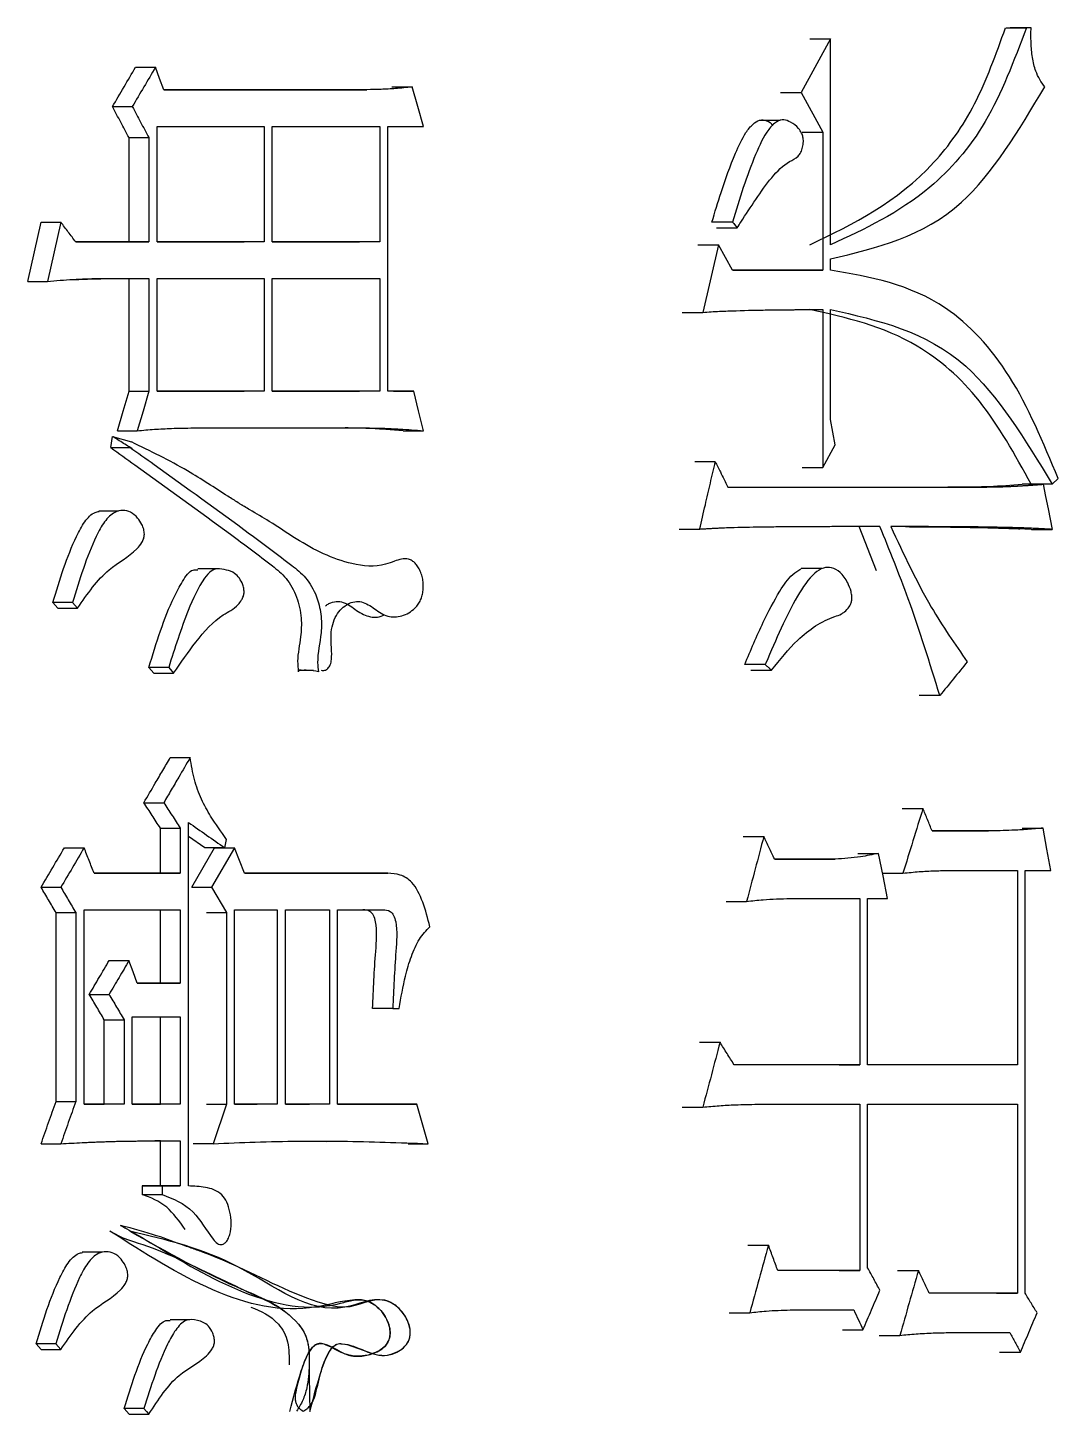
# Model space of a CAD drawing. Header units: millimetres. Extents: x 1852 to 4288, y 681 to 2404.
# Drawn here: x 2960.82 to 2964.78, y 950.29 to 955.61 of the extents above; entities that cross this region are included whole.
import ezdxf

# ---------------------------------------------------------------- set-up
doc = ezdxf.new("R2010")
doc.units = ezdxf.units.MM

msp = doc.modelspace()

# ---------------------------------------------------------------- linework, layer by layer
at = {"color": 7, "linetype": 'Continuous', "lineweight": 25}
for p, q in [((2964.6746, 955.6141), (2964.5946, 955.6141)), ((2964.6746, 955.6141), (2964.6572, 955.6141)), ((2963.9052, 955.5709), (2963.7922, 955.3653)), ((2963.8261, 955.5709), (2963.9052, 955.5709)), ((2963.9052, 954.7812), (2963.9052, 955.5709)), ((2961.2387, 955.4627), (2961.3149, 955.4627)), ((2962.2224, 955.3869), (2962.2996, 955.3869)), ((2962.1257, 955.3761), (2961.3466, 955.3761)), ((2961.3466, 955.3761), (2962.0485, 955.3761)), ((2962.0487, 955.3761), (2962.1257, 955.3761)), ((2963.7133, 955.3653), (2963.7922, 955.3653)), ((2963.7922, 955.3653), (2963.8755, 955.2139)), ((2961.1499, 955.3112), (2961.2259, 955.3112)), ((2961.3212, 954.792), (2961.3212, 955.2355)), ((2961.3212, 955.2355), (2961.7317, 955.2355)), ((2961.7317, 955.2355), (2961.7317, 954.792)), ((2961.7631, 954.792), (2961.7631, 955.2355)), ((2961.7631, 955.2355), (2962.1755, 955.2355)), ((2962.1755, 955.2355), (2962.1755, 954.792)), ((2962.2065, 954.2187), (2962.2066, 955.2355)), ((2962.2066, 955.2355), (2962.343, 955.2355)), ((2963.7117, 955.2585), (2963.6323, 955.2585)), ((2961.2133, 955.1922), (2961.2895, 955.1922)), ((2961.2133, 954.792), (2961.2133, 955.1922)), ((2961.2895, 955.1922), (2961.2895, 954.792)), ((2963.7965, 955.2139), (2963.8755, 955.2139)), ((2963.8755, 955.2139), (2963.8755, 954.6838)), ((2960.8759, 954.8677), (2960.9515, 954.8677)), ((2963.5291, 954.8678), (2963.4501, 954.8678)), ((2963.468, 954.8462), (2963.5471, 954.8462)), ((2961.2895, 954.792), (2961.0091, 954.792)), ((2961.0091, 954.792), (2961.2133, 954.792)), ((2961.2133, 954.792), (2961.2895, 954.792)), ((2961.7317, 954.792), (2961.3212, 954.792)), ((2961.3212, 954.792), (2961.655, 954.792)), ((2961.7317, 954.792), (2961.6551, 954.792)), ((2962.1755, 954.792), (2961.7631, 954.792)), ((2961.7631, 954.792), (2962.0982, 954.792)), ((2962.1755, 954.792), (2962.0984, 954.792)), ((2963.3965, 954.7812), (2963.4751, 954.7812)), ((2963.4751, 954.7812), (2963.415, 954.5216)), ((2963.5292, 954.6838), (2963.4751, 954.7812)), ((2963.9052, 954.6838), (2963.9052, 954.7271)), ((2960.8247, 954.6405), (2960.9003, 954.6405)), ((2961.2133, 954.6514), (2961.2895, 954.6514)), ((2961.2133, 954.2187), (2961.2133, 954.6514)), ((2961.2895, 954.6514), (2961.2895, 954.2187)), ((2961.3212, 954.2187), (2961.3212, 954.6514)), ((2961.3212, 954.6514), (2961.7317, 954.6514)), ((2961.7317, 954.6514), (2961.7317, 954.2187)), ((2961.7631, 954.2187), (2961.7631, 954.6514)), ((2961.7631, 954.6514), (2962.1755, 954.6514)), ((2962.1755, 954.6514), (2962.1755, 954.2187)), ((2963.8755, 954.6838), (2963.5292, 954.6838)), ((2963.5292, 954.6838), (2963.7961, 954.6838)), ((2963.7965, 954.6838), (2963.8755, 954.6838)), ((2963.8755, 954.5324), (2963.8755, 953.9266)), ((2963.9052, 954.1105), (2963.9052, 954.5324)), ((2963.3364, 954.5216), (2963.415, 954.5216)), ((2961.2133, 954.2187), (2961.2895, 954.2187)), ((2961.7317, 954.2187), (2961.3212, 954.2187)), ((2961.3212, 954.2187), (2961.655, 954.2187)), ((2961.7317, 954.2187), (2961.6551, 954.2187)), ((2962.1755, 954.2187), (2961.7631, 954.2187)), ((2961.7631, 954.2187), (2962.0982, 954.2187)), ((2962.1755, 954.2187), (2962.0983, 954.2187)), ((2962.3058, 954.2187), (2962.2065, 954.2187)), ((2962.2285, 954.2187), (2962.3058, 954.2187)), ((2963.923, 954.0132), (2963.9052, 954.1105)), ((2961.1689, 954.0672), (2961.245, 954.0672)), ((2961.4606, 954.078), (2962.1195, 954.0781)), ((2962.0424, 954.0781), (2962.1195, 954.0781)), ((2962.2657, 954.0672), (2962.343, 954.0672)), ((2961.1435, 954.0023), (2961.1499, 954.0456)), ((2961.1499, 954.0456), (2961.2227, 954.024)), ((2963.8755, 953.9266), (2963.923, 954.0132)), ((2963.4631, 953.9483), (2963.3845, 953.9483)), ((2963.7965, 953.9266), (2963.8755, 953.9266)), ((2963.5111, 953.8509), (2964.4357, 953.8509)), ((2963.5111, 953.8509), (2964.3555, 953.8509)), ((2964.4357, 953.8509), (2964.3559, 953.8509)), ((2964.721, 953.8617), (2964.6409, 953.8617)), ((2964.7558, 953.8617), (2964.6757, 953.8617)), ((2964.7558, 953.8617), (2964.779, 953.8834)), ((2961.1731, 953.7589), (2961.0971, 953.7589)), ((2963.4029, 953.6886), (2963.3244, 953.6886)), ((2964.0815, 953.5293), (2964.015, 953.6995)), ((2964.1977, 953.699), (2964.1362, 953.6992)), ((2964.6752, 953.6887), (2964.6006, 953.6915)), ((2964.6757, 953.6887), (2964.7558, 953.6887)), ((2961.5547, 953.5371), (2961.4778, 953.5371)), ((2963.8716, 953.5378), (2963.792, 953.5378)), ((2960.9397, 953.3857), (2960.9206, 953.4074)), ((2960.9397, 953.3857), (2961.0155, 953.3857)), ((2960.9963, 953.4074), (2961.0155, 953.3857)), ((2961.3084, 953.1369), (2961.2894, 953.1586)), ((2961.3656, 953.1586), (2961.3846, 953.1369)), ((2963.5997, 953.1478), (2963.6789, 953.1478)), ((2961.3084, 953.1369), (2961.3846, 953.1369)), ((2964.3245, 953.0506), (2964.2448, 953.0506)), ((2961.3716, 952.8125), (2961.448, 952.8125)), ((2961.2704, 952.6393), (2961.3466, 952.6393)), ((2964.1802, 952.6177), (2964.2597, 952.6177)), ((2961.4416, 951.1682), (2961.4416, 952.5636)), ((2961.3337, 952.542), (2961.4099, 952.542)), ((2961.3337, 952.3689), (2961.3337, 952.542)), ((2961.4099, 952.542), (2961.4099, 952.3689)), ((2961.5041, 952.4663), (2961.4416, 952.5101)), ((2963.5702, 952.5096), (2963.649, 952.5096)), ((2964.5116, 952.5312), (2964.295, 952.5312)), ((2964.295, 952.5312), (2964.4313, 952.5312)), ((2964.4318, 952.5312), (2964.5116, 952.5312)), ((2964.6409, 952.542), (2964.721, 952.542)), ((2960.9653, 952.4663), (2961.041, 952.4663)), ((2961.4537, 952.3148), (2961.5419, 952.4663)), ((2961.5806, 952.4663), (2961.5041, 952.4663)), ((2961.6184, 952.4663), (2961.5301, 952.3148)), ((2961.5419, 952.4663), (2961.6184, 952.4663)), ((2961.5806, 952.4663), (2961.5869, 952.4987)), ((2961.6562, 952.3689), (2961.6184, 952.4663)), ((2963.923, 952.423), (2963.6908, 952.423)), ((2963.6908, 952.423), (2963.8435, 952.423)), ((2963.8439, 952.423), (2963.923, 952.423)), ((2964.0095, 952.4447), (2964.0888, 952.4447)), ((2961.4099, 952.3689), (2961.0793, 952.3689)), ((2961.0793, 952.3689), (2961.3337, 952.3689)), ((2961.3337, 952.3689), (2961.4099, 952.3689)), ((2962.2065, 952.3689), (2961.6562, 952.3689)), ((2961.6562, 952.3689), (2962.1292, 952.3689)), ((2962.1294, 952.3689), (2962.2065, 952.3689)), ((2964.1043, 952.3689), (2964.1832, 952.3689)), ((2964.3654, 952.3798), (2964.6223, 952.3798)), ((2964.6223, 952.3798), (2964.6223, 951.6334)), ((2964.6514, 952.3798), (2964.75, 952.3798)), ((2960.8758, 952.3148), (2960.9515, 952.3148)), ((2961.4537, 952.3148), (2961.5301, 952.3148)), ((2961.5301, 952.3148), (2961.5869, 952.2175)), ((2963.5044, 952.2608), (2963.5831, 952.2608)), ((2963.7505, 952.2716), (2964.0179, 952.2716)), ((2964.0179, 952.2716), (2964.0179, 951.6334)), ((2964.0475, 952.2716), (2964.1243, 952.2716)), ((2964.0475, 951.6334), (2964.0475, 952.2716)), ((2960.9333, 952.2175), (2961.0091, 952.2175)), ((2960.9333, 951.4927), (2960.9333, 952.2175)), ((2961.0091, 952.2175), (2961.0091, 951.4927)), ((2961.041, 952.2283), (2961.4099, 952.2283)), ((2961.041, 951.4819), (2961.041, 952.2283)), ((2961.3337, 951.947), (2961.3337, 952.2283)), ((2961.4099, 952.2283), (2961.4099, 951.947)), ((2961.5104, 952.2175), (2961.5869, 952.2175)), ((2961.5869, 952.2175), (2961.5869, 951.4819)), ((2961.6184, 951.4819), (2961.6184, 952.2283)), ((2961.6184, 952.2283), (2961.7819, 952.2283)), ((2961.7819, 952.2283), (2961.7819, 951.4819)), ((2961.8133, 951.4819), (2961.8133, 952.2283)), ((2961.8133, 952.2283), (2961.9823, 952.2283)), ((2961.9823, 952.2283), (2961.9823, 951.4819)), ((2962.0135, 952.2283), (2962.1879, 952.2283)), ((2962.0135, 951.4819), (2962.0135, 952.2283)), ((2962.1109, 952.2283), (2962.1882, 952.2283)), ((2961.1372, 952.0336), (2961.2132, 952.0336)), ((2961.4099, 951.947), (2961.245, 951.947)), ((2961.245, 951.947), (2961.3337, 951.947)), ((2961.3337, 951.947), (2961.4099, 951.947)), ((2961.0608, 951.9038), (2961.1367, 951.9038)), ((2961.2259, 951.4819), (2961.2259, 951.8172)), ((2961.2259, 951.8172), (2961.4099, 951.8172)), ((2961.3337, 951.4819), (2961.3337, 951.8172)), ((2961.4099, 951.8172), (2961.4099, 951.4819)), ((2962.2252, 951.8497), (2962.148, 951.8497)), ((2962.2252, 951.8497), (2962.25, 951.8497)), ((2961.1181, 951.8064), (2961.1941, 951.8064)), ((2961.1181, 951.4819), (2961.1181, 951.8064)), ((2961.1941, 951.8064), (2961.1941, 951.4819)), ((2963.4025, 951.7199), (2963.4811, 951.7199)), ((2964.0179, 951.6334), (2963.5351, 951.6334)), ((2963.9386, 951.6334), (2964.0179, 951.6334)), ((2964.6223, 951.6334), (2964.0475, 951.6334)), ((2964.6223, 951.6334), (2964.5423, 951.6334)), ((2960.9333, 951.4927), (2961.0091, 951.4927)), ((2961.1941, 951.4819), (2961.041, 951.4819)), ((2961.041, 951.4819), (2961.1181, 951.4819)), ((2961.1941, 951.4819), (2961.1181, 951.4819)), ((2961.4099, 951.4819), (2961.2259, 951.4819)), ((2961.2259, 951.4819), (2961.3337, 951.4819)), ((2961.4099, 951.4819), (2961.3337, 951.4819)), ((2961.5104, 951.4819), (2961.5869, 951.4819)), ((2961.5869, 951.4819), (2961.5364, 951.3304)), ((2961.7819, 951.4819), (2961.6184, 951.4819)), ((2961.6184, 951.4819), (2961.7052, 951.4819)), ((2961.7819, 951.4819), (2961.7052, 951.4819)), ((2961.9823, 951.4819), (2961.8133, 951.4819)), ((2961.8133, 951.4819), (2961.9053, 951.4819)), ((2961.9823, 951.4819), (2961.9054, 951.4819)), ((2962.3182, 951.4819), (2962.0135, 951.4819)), ((2962.0135, 951.4819), (2962.2407, 951.4819)), ((2962.2409, 951.4819), (2962.3182, 951.4819)), ((2962.3615, 951.3305), (2962.3182, 951.4819)), ((2963.3364, 951.4711), (2963.415, 951.4711)), ((2963.625, 951.4819), (2964.0179, 951.4819)), ((2964.0179, 951.4819), (2964.0179, 950.8437)), ((2964.0475, 951.4819), (2964.6223, 951.4819)), ((2964.0475, 950.8545), (2964.0475, 951.4819)), ((2964.6223, 951.4819), (2964.6223, 950.7572)), ((2961.3337, 951.3413), (2961.3127, 951.3412)), ((2961.3337, 951.1682), (2961.3337, 951.3413)), ((2961.4099, 951.3413), (2961.4099, 951.1682)), ((2961.97, 951.3395), (2962.0254, 951.3399)), ((2960.8758, 951.3304), (2960.9515, 951.3304)), ((2961.5364, 951.3304), (2961.46, 951.3304)), ((2962.2842, 951.3305), (2962.3615, 951.3305)), ((2961.3402, 951.1682), (2961.264, 951.1682)), ((2961.264, 951.1682), (2961.3337, 951.1682)), ((2961.264, 951.1682), (2961.264, 951.1357)), ((2961.264, 951.1357), (2961.3402, 951.1357)), ((2961.3337, 951.1682), (2961.4099, 951.1682)), ((2961.3402, 951.1682), (2961.3402, 951.1357)), ((2961.4099, 951.1682), (2961.3402, 951.1682)), ((2961.1403, 950.9951), (2961.1952, 950.9667)), ((2961.1093, 950.9139), (2961.0334, 950.9139)), ((2961.5665, 950.9429), (2961.567, 950.9429)), ((2963.5881, 950.941), (2963.6669, 950.941)), ((2964.0179, 950.8437), (2963.7027, 950.8437)), ((2963.9386, 950.8437), (2964.0179, 950.8437)), ((2964.1626, 950.8437), (2964.2421, 950.8437)), ((2964.6223, 950.7572), (2964.2832, 950.7572)), ((2964.5423, 950.7572), (2964.6223, 950.7572)), ((2961.4471, 950.655), (2961.3707, 950.655)), ((2963.5164, 950.6814), (2963.5951, 950.6814)), ((2963.7505, 950.6923), (2963.9942, 950.6923)), ((2963.9505, 950.6165), (2964.0297, 950.6165)), ((2964.092, 950.5949), (2964.1714, 950.5949)), ((2964.3654, 950.6057), (2964.5932, 950.6057)), ((2960.8758, 950.5408), (2960.8566, 950.5624)), ((2960.8758, 950.5408), (2960.9515, 950.5408)), ((2960.9323, 950.5624), (2960.9515, 950.5408)), ((2964.5539, 950.53), (2964.6339, 950.53)), ((2961.2133, 950.292), (2961.1943, 950.3136))]:
    msp.add_line(p, q, dxfattribs=at)
at = {"color": 7, "linetype": 'Continuous', "lineweight": 25, "flags": 128}
for points in [[(2964.5772, 955.6141), (2964.609, 955.6141), (2964.6572, 955.6141)], [(2961.3466, 955.3761), (2961.3307, 955.4194), (2961.3149, 955.4627)], [(2962.343, 955.2355), (2962.3213, 955.3112), (2962.2996, 955.3869)], [(2960.8247, 954.6405), (2960.8503, 954.7541), (2960.8759, 954.8677)], [(2960.9515, 954.8677), (2960.9259, 954.7541), (2960.9003, 954.6405)], [(2963.5291, 954.8677), (2963.5337, 954.8623), (2963.5404, 954.8542), (2963.5471, 954.8462)], [(2961.1689, 954.0672), (2961.1911, 954.1429), (2961.2133, 954.2187)], [(2961.2895, 954.2187), (2961.2672, 954.1429), (2961.245, 954.0672)], [(2962.343, 954.0672), (2962.3244, 954.143), (2962.3058, 954.2187)], [(2961.1435, 954.0023), (2961.1777, 954.0023), (2961.1986, 954.0023), (2961.2195, 954.0023)], [(2964.721, 953.8617), (2964.7306, 953.8144), (2964.7401, 953.767), (2964.7558, 953.6887)], [(2960.9963, 953.4074), (2960.9682, 953.4074), (2960.9444, 953.4074), (2960.9206, 953.4074)], [(2961.3656, 953.1586), (2961.3378, 953.1586), (2961.3136, 953.1586), (2961.2894, 953.1586)], [(2964.75, 952.3798), (2964.7355, 952.4609), (2964.721, 952.542)], [(2964.1243, 952.2716), (2964.1066, 952.3581), (2964.0888, 952.4447)], [(2964.6514, 950.7572), (2964.6514, 951.391), (2964.6514, 952.3798)], [(2961.245, 951.947), (2961.2291, 951.9903), (2961.2132, 952.0336)], [(2960.9323, 950.5624), (2960.9042, 950.5624), (2960.8804, 950.5624), (2960.8566, 950.5624)], [(2961.2704, 950.3136), (2961.2422, 950.3136), (2961.2182, 950.3136), (2961.1943, 950.3136)], [(2961.2133, 950.292), (2961.2416, 950.292), (2961.2655, 950.292), (2961.2894, 950.292)], [(2961.2704, 950.3136), (2961.2799, 950.3028), (2961.2894, 950.292)]]:
    msp.add_lwpolyline(points, dxfattribs=at)
at = {"color": 7, "linetype": 'Continuous', "lineweight": 25}
for points, knots in [([(2963.8257, 954.7812), (2963.9926, 954.8618), (2964.227, 954.975), (2964.4683, 955.3125), (2964.5403, 955.5128), (2964.5767, 955.6141)], [0, 0, 0, 0, 0.549349, 0.771863, 1, 1, 1, 1]), ([(2964.6572, 955.6141), (2964.6091, 955.4872), (2964.5141, 955.2368), (2964.2511, 954.9404), (2964.0358, 954.8413), (2963.9052, 954.7812)], [0, 0, 0, 0, 0.288413, 0.568681, 1, 1, 1, 1]), ([(2964.7269, 955.387), (2964.7141, 955.4057), (2964.6928, 955.437), (2964.6791, 955.5002), (2964.6736, 955.5566), (2964.6743, 955.5949), (2964.6746, 955.6141)], [0, 0, 0, 0, 0.328875, 0.550213, 0.774687, 1, 1, 1, 1]), ([(2961.1499, 955.3112), (2961.1647, 955.3365), (2961.1943, 955.3869), (2961.2239, 955.4374), (2961.2387, 955.4627)], [0, 0, 0, 0, 0.499999, 1, 1, 1, 1]), ([(2961.3149, 955.4627), (2961.3, 955.4374), (2961.2704, 955.3869), (2961.2407, 955.3365), (2961.2259, 955.3112)], [0, 0, 0, 0, 0.499999, 1, 1, 1, 1]), ([(2962.2996, 955.3869), (2962.2783, 955.3846), (2962.2388, 955.3803), (2962.1808, 955.3773), (2962.1441, 955.3765), (2962.1257, 955.3761)], [0, 0, 0, 0, 0.368696, 0.68428, 1, 1, 1, 1]), ([(2963.9052, 954.7271), (2964.0826, 954.7689), (2964.403, 954.8443), (2964.6269, 955.2195), (2964.7269, 955.387)], [0, 0, 0, 0, 0.55346, 1, 1, 1, 1]), ([(2961.2133, 955.1922), (2961.2028, 955.2121), (2961.1816, 955.2517), (2961.1605, 955.2914), (2961.1499, 955.3112)], [0, 0, 0, 0, 0.5, 1, 1, 1, 1]), ([(2961.2259, 955.3112), (2961.2365, 955.2914), (2961.2577, 955.2517), (2961.2789, 955.2121), (2961.2895, 955.1922)], [0, 0, 0, 0, 0.5, 1, 1, 1, 1]), ([(2963.4501, 954.8678), (2963.4615, 954.906), (2963.4885, 954.9971), (2963.5311, 955.1129), (2963.5718, 955.2034), (2963.605, 955.244), (2963.6326, 955.2618), (2963.6608, 955.2604), (2963.6772, 955.2468), (2963.6855, 955.2399)], [0, 0, 0, 0, 0.214509, 0.509856, 0.682333, 0.775387, 0.849127, 0.923756, 1, 1, 1, 1]), ([(2963.5471, 954.8462), (2963.5518, 954.8536), (2963.5752, 954.8906), (2963.6375, 954.9836), (2963.7076, 955.0848), (2963.7752, 955.1133), (2963.7918, 955.135), (2963.7989, 955.1547), (2963.8016, 955.1754), (2963.7999, 955.1944), (2963.7938, 955.2123), (2963.7782, 955.2341), (2963.7546, 955.2513), (2963.7259, 955.2636), (2963.6956, 955.2542), (2963.6551, 955.2132), (2963.614, 955.1222), (2963.5692, 955.0019), (2963.5425, 954.9126), (2963.5291, 954.8678)], [0, 0, 0, 0, 0.025946, 0.129765, 0.338783, 0.385933, 0.404152, 0.422428, 0.440778, 0.454644, 0.468541, 0.48998, 0.535407, 0.570955, 0.607001, 0.655235, 0.757864, 0.878395, 1, 1, 1, 1]), ([(2961.0091, 954.792), (2960.9995, 954.8046), (2960.9803, 954.8298), (2960.9611, 954.8551), (2960.9515, 954.8677)], [0, 0, 0, 0, 0.5000004, 1, 1, 1, 1]), ([(2960.9003, 954.6405), (2960.9328, 954.6433), (2960.9694, 954.6464), (2961.008, 954.6485), (2961.0182, 954.649), (2961.0284, 954.6495), (2961.0405, 954.65), (2961.0527, 954.6504), (2961.0649, 954.6508), (2961.0771, 954.6511), (2961.0893, 954.6514), (2961.1014, 954.6517), (2961.1136, 954.6518), (2961.1258, 954.652), (2961.1379, 954.6521), (2961.1501, 954.6522), (2961.1623, 954.6522), (2961.1744, 954.6522), (2961.1866, 954.6522), (2961.1987, 954.6522), (2961.2088, 954.6521), (2961.2169, 954.6521), (2961.223, 954.652), (2961.2291, 954.652), (2961.2351, 954.6519), (2961.2412, 954.6519), (2961.2473, 954.6518), (2961.2533, 954.6517), (2961.2594, 954.6517), (2961.2654, 954.6516), (2961.2715, 954.6516), (2961.2795, 954.6515), (2961.2855, 954.6514), (2961.2895, 954.6514)], [0, 0, 0, 0, 0.250151, 0.281419, 0.297053, 0.328322, 0.35959, 0.390858, 0.422126, 0.453395, 0.484663, 0.515931, 0.5472, 0.578468, 0.609736, 0.641004, 0.672273, 0.703541, 0.734809, 0.766077, 0.797346, 0.81298, 0.828614, 0.844248, 0.859882, 0.875516, 0.891151, 0.906785, 0.922419, 0.938053, 0.953687, 0.969321, 1, 1, 1, 1]), ([(2960.9862, 954.6472), (2960.9872, 954.6472), (2960.997, 954.6468), (2961.0911, 954.6512), (2961.1539, 954.6514), (2961.1885, 954.6515), (2961.1986, 954.6515), (2961.1984, 954.6515), (2961.1983, 954.6515)], [0, 0, 0, 0, 0.055768, 0.55582, 0.7982, 0.940395, 0.975861, 1, 1, 1, 1]), ([(2964.779, 953.8834), (2964.7216, 954.0214), (2964.6087, 954.2933), (2964.3074, 954.6137), (2964.0569, 954.6574), (2963.9052, 954.6838)], [0, 0, 0, 0, 0.289357, 0.569882, 1, 1, 1, 1]), ([(2963.415, 954.5216), (2963.4363, 954.5231), (2963.4683, 954.5253), (2963.543, 954.5282), (2963.6175, 954.5303), (2963.6838, 954.5311), (2963.709, 954.5314), (2963.7156, 954.5315), (2963.7222, 954.5315), (2963.7302, 954.5316), (2963.7381, 954.5317), (2963.7447, 954.5317), (2963.7514, 954.5318), (2963.758, 954.5318), (2963.7659, 954.5319), (2963.7739, 954.532), (2963.7818, 954.532), (2963.7884, 954.532), (2963.795, 954.5321), (2963.8016, 954.5321), (2963.8096, 954.5321), (2963.8162, 954.5322), (2963.8215, 954.5322), (2963.8254, 954.5322), (2963.8294, 954.5322), (2963.8333, 954.5322), (2963.8373, 954.5323), (2963.8413, 954.5323), (2963.8452, 954.5323), (2963.8492, 954.5323), (2963.8531, 954.5323), (2963.8571, 954.5323), (2963.8604, 954.5323), (2963.8637, 954.5324), (2963.8685, 954.5324), (2963.8727, 954.5324), (2963.8755, 954.5324)], [0, 0, 0, 0, 0.1383433, 0.207516, 0.4842053, 0.6225493, 0.6398422, 0.6484887, 0.6657816, 0.6830745, 0.7003674, 0.7176603, 0.7263067, 0.7435996, 0.7608926, 0.7781855, 0.7954784, 0.8127713, 0.8214177, 0.8387106, 0.8560035, 0.8732965, 0.8819429, 0.8905894, 0.8992358, 0.9078823, 0.9165287, 0.9251752, 0.9338216, 0.9424681, 0.9511145, 0.959761, 0.9684074, 0.9727307, 0.9813771, 1, 1, 1, 1]), ([(2964.6752, 953.8617), (2964.6125, 953.9751), (2964.4885, 954.1992), (2964.1968, 954.4497), (2963.9659, 954.5012), (2963.8257, 954.5324)], [0, 0, 0, 0, 0.287054, 0.56721, 1, 1, 1, 1]), ([(2963.9052, 954.5324), (2964.0881, 954.4913), (2964.4188, 954.417), (2964.6517, 954.0333), (2964.7558, 953.8617)], [0, 0, 0, 0, 0.552698, 1, 1, 1, 1]), ([(2961.245, 954.0672), (2961.2668, 954.0692), (2961.3106, 954.073), (2961.3825, 954.0768), (2961.4324, 954.0776), (2961.4606, 954.078)], [0, 0, 0, 0, 0.303893, 0.607799, 1, 1, 1, 1]), ([(2962.2655, 954.0672), (2962.2434, 954.0689), (2962.1992, 954.0724), (2962.1248, 954.0768), (2962.0725, 954.0776), (2962.0423, 954.0781)], [0, 0, 0, 0, 0.29793, 0.595868, 1, 1, 1, 1]), ([(2962.1195, 954.0781), (2962.1417, 954.0777), (2962.1862, 954.0771), (2962.2607, 954.0736), (2962.3129, 954.0696), (2962.343, 954.0672)], [0, 0, 0, 0, 0.297543, 0.595099, 1, 1, 1, 1]), ([(2961.1435, 954.0023), (2961.1743, 953.9802), (2961.3281, 953.8696), (2961.5354, 953.7191), (2961.7286, 953.5771), (2961.8181, 953.5045), (2961.8585, 953.4344), (2961.8766, 953.3525), (2961.8734, 953.2679), (2961.8574, 953.201), (2961.8616, 953.1558), (2961.8629, 953.1423)], [0, 0, 0, 0, 0.101474, 0.507349, 0.687605, 0.74902, 0.811274, 0.865807, 0.912165, 0.973682, 1, 1, 1, 1]), ([(2961.2254, 953.998), (2961.2107, 954.0072), (2961.1888, 954.0209), (2961.1648, 954.0361), (2961.1543, 954.0427), (2961.151, 954.0448), (2961.1499, 954.0456)], [0, 0, 0, 0, 0.582257, 0.869629, 0.954439, 1, 1, 1, 1]), ([(2961.2169, 954.0041), (2961.2477, 953.982), (2961.4016, 953.8716), (2961.6096, 953.7218), (2961.8028, 953.5783), (2961.8932, 953.5065), (2961.9326, 953.4401), (2961.9517, 953.3641), (2961.9531, 953.2758), (2961.9333, 953.2039), (2961.9386, 953.1537), (2961.9398, 953.1423)], [0, 0, 0, 0, 0.101091, 0.505417, 0.686144, 0.747623, 0.809949, 0.856214, 0.902538, 0.977672, 1, 1, 1, 1]), ([(2961.9511, 953.1478), (2961.9555, 953.1472), (2961.9643, 953.146), (2961.9748, 953.1528), (2961.9818, 953.1608), (2961.9873, 953.1719), (2961.992, 953.1959), (2961.9905, 953.2264), (2961.989, 953.254), (2961.9878, 953.2818), (2961.9911, 953.3146), (2962.0036, 953.3513), (2962.023, 953.3802), (2962.0466, 953.3996), (2962.0726, 953.4107), (2962.1082, 953.4138), (2962.1504, 953.3891), (2962.1985, 953.3508), (2962.2541, 953.3513), (2962.2986, 953.3721), (2962.3252, 953.4023), (2962.3359, 953.4259), (2962.3409, 953.4451), (2962.3431, 953.4657), (2962.3422, 953.4871), (2962.3381, 953.5081), (2962.3312, 953.5277), (2962.3225, 953.5452), (2962.3119, 953.5589), (2962.2996, 953.5687), (2962.273, 953.5802), (2962.238, 953.5689), (2962.1677, 953.5419), (2962.0364, 953.5543), (2961.8883, 953.6265), (2961.7619, 953.7142), (2961.6949, 953.7528), (2961.6611, 953.7731), (2961.6511, 953.7791), (2961.6478, 953.7811), (2961.6454, 953.7827), (2961.6405, 953.7857), (2961.6227, 953.7969), (2961.5545, 953.8395), (2961.4209, 953.9283), (2961.2951, 953.989), (2961.2227, 954.024)], [0, 0, 0, 0, 0.00737, 0.015009, 0.018555, 0.022128, 0.030111, 0.045178, 0.055064, 0.060343, 0.075509, 0.090437, 0.104896, 0.120548, 0.135595, 0.150698, 0.180779, 0.211233, 0.242231, 0.273349, 0.290015, 0.297441, 0.304692, 0.312416, 0.319982, 0.327794, 0.336224, 0.34425, 0.351944, 0.359644, 0.367692, 0.398957, 0.418859, 0.492604, 0.619034, 0.682459, 0.727701, 0.740175, 0.743874, 0.745883, 0.74615, 0.748384, 0.7547, 0.77878, 0.872725, 1, 1, 1, 1]), ([(2963.4029, 953.6886), (2963.4102, 953.7201), (2963.4239, 953.7792), (2963.444, 953.8657), (2963.4567, 953.9207), (2963.4631, 953.9483)], [0, 0, 0, 0, 0.364009, 0.682004, 1, 1, 1, 1]), ([(2963.4631, 953.9483), (2963.4696, 953.9351), (2963.4808, 953.9124), (2963.4968, 953.8799), (2963.5064, 953.8606), (2963.5111, 953.8509)], [0, 0, 0, 0, 0.404151, 0.702075, 1, 1, 1, 1]), ([(2964.3555, 953.8509), (2964.382, 953.851), (2964.4351, 953.8511), (2964.5302, 953.8536), (2964.5985, 953.8586), (2964.6405, 953.8617)], [0, 0, 0, 0, 0.2784325, 0.5568755, 1, 1, 1, 1]), ([(2964.4357, 953.8509), (2964.4622, 953.851), (2964.4954, 953.851), (2964.5319, 953.8516), (2964.5434, 953.8519), (2964.5501, 953.852), (2964.555, 953.8522), (2964.56, 953.8523), (2964.5641, 953.8524), (2964.5683, 953.8526), (2964.5724, 953.8527), (2964.5774, 953.8529), (2964.5823, 953.8531), (2964.5865, 953.8533), (2964.5906, 953.8534), (2964.5947, 953.8536), (2964.5997, 953.8539), (2964.6046, 953.8541), (2964.6096, 953.8543), (2964.6137, 953.8546), (2964.6178, 953.8548), (2964.622, 953.855), (2964.6269, 953.8553), (2964.631, 953.8555), (2964.6352, 953.8558), (2964.6393, 953.856), (2964.6442, 953.8564), (2964.6492, 953.8567), (2964.6533, 953.8569), (2964.6574, 953.8572), (2964.6616, 953.8575), (2964.6665, 953.8578), (2964.6715, 953.8582), (2964.6756, 953.8584), (2964.6797, 953.8587), (2964.6838, 953.859), (2964.6887, 953.8594), (2964.6937, 953.8597), (2964.6978, 953.86), (2964.7019, 953.8603), (2964.706, 953.8606), (2964.711, 953.861), (2964.716, 953.8614), (2964.7194, 953.8616), (2964.721, 953.8617)], [0, 0, 0, 0, 0.2780678, 0.3475847, 0.3823431, 0.3997222, 0.4171014, 0.4344806, 0.4518598, 0.4605494, 0.4779286, 0.4953078, 0.512687, 0.5300662, 0.5387558, 0.556135, 0.5735142, 0.5908934, 0.6082725, 0.6256517, 0.6343413, 0.6517205, 0.6690997, 0.6864789, 0.6951685, 0.7125477, 0.7299269, 0.7473061, 0.7646853, 0.7733748, 0.790754, 0.8081332, 0.8255124, 0.8428916, 0.8515812, 0.8689604, 0.8863396, 0.9037188, 0.921098, 0.9297875, 0.9471667, 0.9645459, 0.9822729, 1, 1, 1, 1]), ([(2960.9206, 953.4074), (2960.9475, 953.4958), (2960.9814, 953.6069), (2961.0412, 953.7187), (2961.0728, 953.7531), (2961.0934, 953.7565), (2961.0986, 953.7574)], [0, 0, 0, 0, 0.631825, 0.793272, 0.948374, 1, 1, 1, 1]), ([(2961.0155, 953.3857), (2961.0537, 953.4408), (2961.1215, 953.5383), (2961.2184, 953.5849), (2961.2609, 953.6326), (2961.27, 953.653), (2961.2732, 953.671), (2961.2701, 953.6902), (2961.2613, 953.7116), (2961.2451, 953.7359), (2961.2202, 953.7569), (2961.1895, 953.763), (2961.1535, 953.7554), (2961.117, 953.7195), (2961.0573, 953.606), (2961.0233, 953.4954), (2960.9963, 953.4074)], [0, 0, 0, 0, 0.207529, 0.367373, 0.400836, 0.41667, 0.431354, 0.448141, 0.466694, 0.497248, 0.538464, 0.578549, 0.619959, 0.682144, 0.746848, 1, 1, 1, 1]), ([(2964.0947, 953.6995), (2964.0569, 953.6994), (2964.0143, 953.6993), (2963.9692, 953.6992), (2963.9574, 953.6992), (2963.9479, 953.6992), (2963.936, 953.6991), (2963.9241, 953.6991), (2963.9051, 953.699), (2963.8861, 953.6989), (2963.8623, 953.6988), (2963.8432, 953.6987), (2963.8194, 953.6986), (2963.8004, 953.6985), (2963.767, 953.6983), (2963.7336, 953.698), (2963.6858, 953.6977), (2963.618, 953.6968), (2963.55, 953.6957), (2963.4961, 953.6936), (2963.4765, 953.6927), (2963.4618, 953.6919), (2963.4495, 953.6913), (2963.4397, 953.6907), (2963.4299, 953.6902), (2963.4177, 953.6895), (2963.4078, 953.6889), (2963.4029, 953.6886)], [0, 0, 0, 0, 0.165615, 0.186317, 0.196668, 0.21737, 0.227722, 0.248424, 0.269126, 0.31053, 0.331232, 0.372636, 0.393338, 0.434742, 0.455444, 0.538253, 0.579657, 0.662465, 0.831215, 0.873409, 0.894506, 0.915603, 0.9367, 0.947248, 0.957797, 0.978898, 1, 1, 1, 1]), ([(2964.3245, 953.0506), (2964.2857, 953.176), (2964.2166, 953.3995), (2964.1319, 953.608), (2964.0947, 953.6995)], [0, 0, 0, 0, 0.561153, 1, 1, 1, 1]), ([(2964.7558, 953.6887), (2964.7514, 953.6889), (2964.7426, 953.6894), (2964.7316, 953.6899), (2964.7206, 953.6905), (2964.7118, 953.691), (2964.7008, 953.6915), (2964.692, 953.6919), (2964.681, 953.6925), (2964.6722, 953.6929), (2964.6612, 953.6933), (2964.6524, 953.6937), (2964.6435, 953.694), (2964.6347, 953.6944), (2964.6193, 953.6949), (2964.5707, 953.6961), (2964.5176, 953.6974), (2964.4378, 953.698), (2964.3889, 953.6984), (2964.3444, 953.6987), (2964.3333, 953.6988), (2964.3244, 953.6988), (2964.3155, 953.6989), (2964.3066, 953.6989), (2964.2954, 953.6989), (2964.2865, 953.699), (2964.2754, 953.699), (2964.2664, 953.6991), (2964.2553, 953.6991), (2964.2464, 953.6991), (2964.2352, 953.6992), (2964.2263, 953.6992), (2964.2173, 953.6992), (2964.2084, 953.6993), (2964.1995, 953.6993), (2964.1916, 953.6993), (2964.186, 953.6993), (2964.1816, 953.6993), (2964.176, 953.6994), (2964.1715, 953.6994), (2964.167, 953.6994), (2964.1626, 953.6994), (2964.1581, 953.6994), (2964.1525, 953.6994), (2964.148, 953.6994), (2964.1422, 953.6994), (2964.1386, 953.6995), (2964.1361, 953.6995)], [0, 0, 0, 0, 0.021479, 0.042959, 0.053699, 0.075178, 0.085918, 0.107397, 0.118137, 0.139616, 0.150356, 0.171836, 0.182575, 0.193315, 0.214795, 0.257754, 0.42959, 0.472549, 0.644384, 0.665864, 0.687343, 0.698083, 0.708823, 0.730302, 0.741042, 0.762521, 0.773261, 0.79474, 0.80548, 0.82696, 0.837699, 0.859179, 0.869918, 0.880658, 0.902138, 0.912877, 0.918247, 0.928987, 0.934357, 0.945097, 0.950466, 0.955836, 0.966576, 0.971946, 0.982686, 0.988055, 1, 1, 1, 1]), ([(2964.1361, 953.6995), (2964.1859, 953.593), (2964.2743, 953.4042), (2964.3825, 953.2482), (2964.4298, 953.1802)], [0, 0, 0, 0, 0.563978, 1, 1, 1, 1]), ([(2964.1924, 953.699), (2964.277, 953.6985), (2964.4016, 953.6976), (2964.5356, 953.6942), (2964.5999, 953.6921), (2964.6254, 953.6913), (2964.6314, 953.6911), (2964.6319, 953.691), (2964.6319, 953.691), (2964.6319, 953.691)], [0, 0, 0, 0, 0.536997, 0.791256, 0.944497, 0.993019, 0.997393, 0.999213, 1, 1, 1, 1]), ([(2961.2894, 953.1586), (2961.3183, 953.2533), (2961.3544, 953.372), (2961.4171, 953.4878), (2961.4482, 953.5357), (2961.4711, 953.5334), (2961.4771, 953.5328)], [0, 0, 0, 0, 0.628291, 0.787843, 0.943892, 1, 1, 1, 1]), ([(2961.3846, 953.1369), (2961.4124, 953.1774), (2961.4705, 953.2621), (2961.5536, 953.3539), (2961.6204, 953.3844), (2961.6444, 953.4146), (2961.652, 953.4305), (2961.6551, 953.4447), (2961.6544, 953.4603), (2961.649, 953.4804), (2961.6371, 953.5025), (2961.6161, 953.5247), (2961.5861, 953.5331), (2961.5557, 953.5402), (2961.5256, 953.5295), (2961.484, 953.4786), (2961.4274, 953.3539), (2961.389, 953.2326), (2961.3656, 953.1586)], [0, 0, 0, 0, 0.145124, 0.304252, 0.383323, 0.40611, 0.420719, 0.431527, 0.442364, 0.458238, 0.484495, 0.512276, 0.553409, 0.599258, 0.628708, 0.668116, 0.797317, 1, 1, 1, 1]), ([(2963.5758, 953.1694), (2963.5989, 953.2246), (2963.6404, 953.3232), (2963.7014, 953.4395), (2963.7503, 953.512), (2963.7809, 953.5306), (2963.7918, 953.5372)], [0, 0, 0, 0, 0.386582, 0.691179, 0.890462, 1, 1, 1, 1]), ([(2963.6789, 953.1477), (2963.7114, 953.1885), (2963.7846, 953.28), (2963.8796, 953.3423), (2963.9427, 953.3608), (2963.9615, 953.3735), (2963.9744, 953.3864), (2963.9833, 953.4029), (2963.9871, 953.4165), (2963.9875, 953.4328), (2963.983, 953.4565), (2963.969, 953.4901), (2963.9443, 953.5263), (2963.9103, 953.544), (2963.8762, 953.5429), (2963.8284, 953.5119), (2963.7742, 953.4293), (2963.7139, 953.3097), (2963.6756, 953.2185), (2963.6557, 953.1712), (2963.6549, 953.1694)], [0, 0, 0, 0, 0.1480931, 0.3328619, 0.3646978, 0.380614, 0.4069728, 0.4189651, 0.429085, 0.4392395, 0.4542826, 0.4830923, 0.5286093, 0.5720408, 0.6096716, 0.6511146, 0.7557311, 0.8730506, 0.9951641, 1, 1, 1, 1]), ([(2961.9674, 953.3951), (2961.9717, 953.3983), (2961.9846, 953.4076), (2962.008, 953.4128), (2962.0451, 953.4095), (2962.0863, 953.3752), (2962.1384, 953.3478), (2962.1765, 953.3513), (2962.1937, 953.3609), (2962.1937, 953.3609)], [0, 0, 0, 0, 0.0611875, 0.1807988, 0.2971969, 0.5319522, 0.7661169, 0.9995646, 1, 1, 1, 1]), ([(2961.8742, 953.1478), (2961.8717, 953.1478), (2961.8678, 953.1478), (2961.8639, 953.1478), (2961.8628, 953.1478), (2961.8626, 953.1478), (2961.8626, 953.1478), (2961.8657, 953.1478), (2961.8831, 953.1478), (2961.8997, 953.1478), (2961.9144, 953.1478), (2961.921, 953.1478)], [0, 0, 0, 0, 0.13378, 0.2044, 0.212318, 0.214881, 0.216602, 0.217222, 0.490673, 0.769444, 1, 1, 1, 1]), ([(2961.9398, 953.1423), (2961.9267, 953.1443), (2961.9037, 953.1478), (2961.8786, 953.148), (2961.8662, 953.1461), (2961.8634, 953.1443), (2961.8629, 953.1432), (2961.8628, 953.1427), (2961.8628, 953.1424), (2961.8629, 953.1423)], [0, 0, 0, 0, 0.493604, 0.861876, 0.955662, 0.982084, 0.991539, 0.995796, 1, 1, 1, 1]), ([(2963.6549, 953.1694), (2963.6483, 953.1694), (2963.6351, 953.1694), (2963.6153, 953.1694), (2963.5957, 953.1694), (2963.5826, 953.1694), (2963.5761, 953.1694)], [0, 0, 0, 0, 0.251199, 0.502399, 0.753599, 1, 1, 1, 1]), ([(2963.6549, 953.1694), (2963.657, 953.1676), (2963.662, 953.163), (2963.67, 953.1558), (2963.6759, 953.1504), (2963.6789, 953.1478)], [0, 0, 0, 0, 0.256452, 0.628226, 1, 1, 1, 1]), ([(2964.4298, 953.1802), (2964.4122, 953.1586), (2964.3772, 953.1154), (2964.342, 953.0722), (2964.3245, 953.0506)], [0, 0, 0, 0, 0.5, 1, 1, 1, 1]), ([(2961.2704, 952.6393), (2961.285, 952.6643), (2961.3092, 952.7057), (2961.3429, 952.7634), (2961.3621, 952.7961), (2961.3716, 952.8124)], [0, 0, 0, 0, 0.432843, 0.716421, 1, 1, 1, 1]), ([(2961.4479, 952.8124), (2961.4333, 952.7875), (2961.4092, 952.7462), (2961.3754, 952.6885), (2961.3562, 952.6557), (2961.3466, 952.6393)], [0, 0, 0, 0, 0.43259, 0.716295, 1, 1, 1, 1]), ([(2961.5869, 952.4987), (2961.5663, 952.5279), (2961.5323, 952.576), (2961.4897, 952.6518), (2961.4618, 952.7276), (2961.4526, 952.784), (2961.448, 952.8124)], [0, 0, 0, 0, 0.3337806, 0.5521509, 0.7741701, 1, 1, 1, 1]), ([(2961.3337, 952.542), (2961.3231, 952.5582), (2961.3021, 952.5907), (2961.2809, 952.6231), (2961.2704, 952.6393)], [0, 0, 0, 0, 0.5, 1, 1, 1, 1]), ([(2961.3466, 952.6393), (2961.3571, 952.6231), (2961.3783, 952.5907), (2961.3994, 952.5582), (2961.4099, 952.542)], [0, 0, 0, 0, 0.499999, 1, 1, 1, 1]), ([(2964.2597, 952.6177), (2964.247, 952.5763), (2964.2215, 952.4933), (2964.196, 952.4104), (2964.1832, 952.3689)], [0, 0, 0, 0, 0.499999, 1, 1, 1, 1]), ([(2964.295, 952.5312), (2964.2891, 952.5456), (2964.2774, 952.5745), (2964.2656, 952.6033), (2964.2597, 952.6177)], [0, 0, 0, 0, 0.5000008, 1, 1, 1, 1]), ([(2961.4416, 952.5636), (2961.4648, 952.5474), (2961.5112, 952.5149), (2961.5575, 952.4825), (2961.5806, 952.4663)], [0, 0, 0, 0, 0.5, 1, 1, 1, 1]), ([(2963.649, 952.5096), (2963.638, 952.4681), (2963.6161, 952.3852), (2963.5941, 952.3022), (2963.5831, 952.2608)], [0, 0, 0, 0, 0.499999, 1, 1, 1, 1]), ([(2963.6908, 952.423), (2963.6838, 952.4374), (2963.6699, 952.4663), (2963.6559, 952.4951), (2963.649, 952.5096)], [0, 0, 0, 0, 0.500001, 1, 1, 1, 1]), ([(2964.721, 952.542), (2964.7011, 952.5402), (2964.6611, 952.5366), (2964.5913, 952.5325), (2964.5414, 952.5317), (2964.5116, 952.5312)], [0, 0, 0, 0, 0.2871523, 0.5743157, 1, 1, 1, 1]), ([(2960.8758, 952.3148), (2960.8908, 952.3401), (2960.9206, 952.3905), (2960.9504, 952.441), (2960.9653, 952.4663)], [0, 0, 0, 0, 0.499999, 1, 1, 1, 1]), ([(2961.041, 952.4663), (2961.0261, 952.441), (2960.9963, 952.3905), (2960.9664, 952.3401), (2960.9515, 952.3148)], [0, 0, 0, 0, 0.499999, 1, 1, 1, 1]), ([(2961.0793, 952.3689), (2961.073, 952.3851), (2961.0602, 952.4176), (2961.0474, 952.45), (2961.041, 952.4663)], [0, 0, 0, 0, 0.499999, 1, 1, 1, 1]), ([(2964.0888, 952.4447), (2964.0661, 952.4401), (2964.0273, 952.4324), (2963.9719, 952.4254), (2963.9393, 952.4238), (2963.923, 952.423)], [0, 0, 0, 0, 0.413286, 0.706431, 1, 1, 1, 1]), ([(2962.3677, 952.1634), (2962.3596, 952.1954), (2962.3436, 952.2584), (2962.3056, 952.3347), (2962.2545, 952.366), (2962.2225, 952.368), (2962.2065, 952.3689)], [0, 0, 0, 0, 0.291832, 0.574338, 0.788145, 1, 1, 1, 1]), ([(2964.1832, 952.3689), (2964.2038, 952.3711), (2964.2445, 952.3753), (2964.3052, 952.3783), (2964.3453, 952.3793), (2964.3654, 952.3798)], [0, 0, 0, 0, 0.338229, 0.669059, 1, 1, 1, 1]), ([(2960.9333, 952.2175), (2960.9238, 952.2337), (2960.9046, 952.2661), (2960.8854, 952.2986), (2960.8758, 952.3148)], [0, 0, 0, 0, 0.5, 1, 1, 1, 1]), ([(2960.9515, 952.3148), (2960.9611, 952.2986), (2960.9803, 952.2661), (2960.9995, 952.2337), (2961.0091, 952.2175)], [0, 0, 0, 0, 0.499998, 1, 1, 1, 1]), ([(2963.5831, 952.2608), (2963.6042, 952.263), (2963.6426, 952.2672), (2963.6985, 952.2701), (2963.7331, 952.2711), (2963.7505, 952.2716)], [0, 0, 0, 0, 0.37761, 0.688762, 1, 1, 1, 1]), ([(2962.1479, 951.8497), (2962.1512, 951.9222), (2962.1562, 952.0322), (2962.1671, 952.1552), (2962.153, 952.2084), (2962.135, 952.227), (2962.12, 952.2278), (2962.1106, 952.2283)], [0, 0, 0, 0, 0.510737, 0.775157, 0.838657, 0.898816, 1, 1, 1, 1]), ([(2962.1879, 952.2283), (2962.1973, 952.2278), (2962.2123, 952.227), (2962.2303, 952.2084), (2962.2444, 952.1552), (2962.2335, 952.0322), (2962.2285, 951.9222), (2962.2252, 951.8497)], [0, 0, 0, 0, 0.1012919, 0.1614916, 0.2249951, 0.4893613, 1, 1, 1, 1]), ([(2962.25, 951.8497), (2962.2571, 951.8918), (2962.2688, 951.9608), (2962.2955, 952.0499), (2962.325, 952.1187), (2962.3536, 952.1486), (2962.3677, 952.1634)], [0, 0, 0, 0, 0.3473143, 0.5697619, 0.7881049, 1, 1, 1, 1]), ([(2961.0608, 951.9038), (2961.0736, 951.9254), (2961.099, 951.9687), (2961.1244, 952.0119), (2961.1372, 952.0336)], [0, 0, 0, 0, 0.499999, 1, 1, 1, 1]), ([(2961.2132, 952.0336), (2961.2004, 952.0119), (2961.175, 951.9687), (2961.1495, 951.9254), (2961.1367, 951.9038)], [0, 0, 0, 0, 0.499999, 1, 1, 1, 1]), ([(2961.1181, 951.8064), (2961.1086, 951.8226), (2961.0895, 951.8551), (2961.0704, 951.8875), (2961.0608, 951.9038)], [0, 0, 0, 0, 0.5, 1, 1, 1, 1]), ([(2961.1367, 951.9038), (2961.1463, 951.8875), (2961.1654, 951.8551), (2961.1845, 951.8226), (2961.1941, 951.8064)], [0, 0, 0, 0, 0.499998, 1, 1, 1, 1]), ([(2963.4811, 951.7199), (2963.4701, 951.6784), (2963.4481, 951.5955), (2963.426, 951.5126), (2963.415, 951.4711)], [0, 0, 0, 0, 0.4999994, 1, 1, 1, 1]), ([(2963.5351, 951.6334), (2963.5261, 951.6478), (2963.5081, 951.6766), (2963.4901, 951.7055), (2963.4811, 951.7199)], [0, 0, 0, 0, 0.5, 1, 1, 1, 1]), ([(2960.8758, 951.3304), (2960.8854, 951.3575), (2960.9046, 951.4116), (2960.9238, 951.4657), (2960.9333, 951.4927)], [0, 0, 0, 0, 0.5, 1, 1, 1, 1]), ([(2961.0091, 951.4927), (2960.9995, 951.4657), (2960.9803, 951.4116), (2960.9611, 951.3575), (2960.9515, 951.3304)], [0, 0, 0, 0, 0.499999, 1, 1, 1, 1]), ([(2963.415, 951.4711), (2963.4358, 951.473), (2963.4775, 951.4768), (2963.5475, 951.4807), (2963.5967, 951.4815), (2963.625, 951.4819)], [0, 0, 0, 0, 0.297265, 0.594541, 1, 1, 1, 1]), ([(2960.9515, 951.3304), (2960.9787, 951.3319), (2961.0126, 951.3337), (2961.0499, 951.3355), (2961.0618, 951.3361), (2961.0702, 951.3364), (2961.0787, 951.3368), (2961.0922, 951.3374), (2961.1058, 951.3379), (2961.1193, 951.3383), (2961.1329, 951.3388), (2961.1464, 951.3392), (2961.1633, 951.3396), (2961.1768, 951.3399), (2961.1903, 951.3402), (2961.2039, 951.3404), (2961.2174, 951.3406), (2961.2309, 951.3408), (2961.241, 951.3409), (2961.2494, 951.341), (2961.2579, 951.341), (2961.2646, 951.3411), (2961.2731, 951.3411), (2961.2798, 951.3412), (2961.2865, 951.3412), (2961.2933, 951.3412), (2961.3, 951.3413), (2961.3085, 951.3413), (2961.3152, 951.3413), (2961.3219, 951.3413), (2961.3287, 951.3413), (2961.3354, 951.3413), (2961.3438, 951.3413), (2961.3506, 951.3413), (2961.3573, 951.3413), (2961.364, 951.3413), (2961.3708, 951.3413), (2961.3792, 951.3413), (2961.3851, 951.3413), (2961.3909, 951.3413), (2961.3943, 951.3413), (2961.3985, 951.3413), (2961.4019, 951.3413), (2961.406, 951.3413), (2961.4084, 951.3413), (2961.4099, 951.3413)], [0, 0, 0, 0, 0.176928, 0.221159, 0.243275, 0.254333, 0.276449, 0.298565, 0.342797, 0.364913, 0.387029, 0.431261, 0.453377, 0.497609, 0.519725, 0.54184, 0.586072, 0.608188, 0.630304, 0.65242, 0.663478, 0.685594, 0.696652, 0.718768, 0.729826, 0.740884, 0.763, 0.774058, 0.796174, 0.807232, 0.818289, 0.840405, 0.851463, 0.873579, 0.884637, 0.895695, 0.917811, 0.928869, 0.950985, 0.956514, 0.967572, 0.973101, 0.984159, 0.989688, 1, 1, 1, 1]), ([(2961.5364, 951.3304), (2961.5901, 951.3327), (2961.7556, 951.3396), (2962.0313, 951.3429), (2962.2514, 951.3346), (2962.3615, 951.3305)], [0, 0, 0, 0, 0.193449, 0.596574, 1, 1, 1, 1]), ([(2961.4285, 951.0017), (2961.4062, 951.0331), (2961.359, 951.0994), (2961.2968, 951.1232), (2961.264, 951.1357)], [0, 0, 0, 0, 0.473164, 1, 1, 1, 1]), ([(2961.3402, 951.1357), (2961.3824, 951.1194), (2961.4585, 951.09), (2961.514, 950.9906), (2961.5512, 950.9453), (2961.5692, 950.9411), (2961.5834, 950.9497), (2961.5935, 950.9638), (2961.6029, 950.9885), (2961.6068, 951.0253), (2961.6015, 951.068), (2961.5905, 951.1077), (2961.5598, 951.1497), (2961.5063, 951.1652), (2961.4631, 951.1672), (2961.4416, 951.1682)], [0, 0, 0, 0, 0.231115, 0.416996, 0.453479, 0.487626, 0.51108, 0.53533, 0.560619, 0.61156, 0.663004, 0.713338, 0.761901, 0.881097, 1, 1, 1, 1]), ([(2961.1812, 951.0168), (2961.2025, 951.005), (2961.3666, 950.9138), (2961.7364, 950.6626), (2962.0188, 950.7152), (2962.085, 950.7348), (2962.1291, 950.729), (2962.1646, 950.707), (2962.1908, 950.6781), (2962.2077, 950.647), (2962.2147, 950.6203), (2962.2153, 950.6014), (2962.214, 950.5891), (2962.211, 950.5782), (2962.2054, 950.5655), (2962.196, 950.5531), (2962.1809, 950.5402), (2962.167, 950.5323), (2962.1568, 950.5279), (2962.1534, 950.5266), (2962.1243, 950.5156), (2962.0728, 950.5093), (2962.0116, 950.5346), (2961.9737, 950.5581), (2961.948, 950.5651), (2961.9275, 950.5604), (2961.8981, 950.5289), (2961.8751, 950.4644), (2961.8573, 950.4017), (2961.8501, 950.3622), (2961.8507, 950.344), (2961.855, 950.3304), (2961.8637, 950.3151), (2961.8744, 950.3083), (2961.8817, 950.3037)], [0, 0, 0, 0, 0.063403, 0.490083, 0.555845, 0.585953, 0.612335, 0.635418, 0.654818, 0.670315, 0.682341, 0.687426, 0.692125, 0.696624, 0.701068, 0.709996, 0.718666, 0.732514, 0.736768, 0.73811, 0.738909, 0.79149, 0.829877, 0.853354, 0.86561, 0.876875, 0.890063, 0.92862, 0.960137, 0.969562, 0.976521, 0.982326, 0.987997, 1, 1, 1, 1]), ([(2961.8817, 950.3037), (2961.8859, 950.3063), (2961.8915, 950.3096), (2961.8993, 950.3156), (2961.9078, 950.3245), (2961.9181, 950.3381), (2961.934, 950.3828), (2961.9452, 950.4496), (2961.9709, 950.5172), (2961.9952, 950.5518), (2962.0123, 950.5634), (2962.0838, 950.5636), (2962.1593, 950.4999), (2962.2415, 950.5298), (2962.2699, 950.5473), (2962.2849, 950.5689), (2962.29, 950.583), (2962.2922, 950.5942), (2962.2928, 950.6062), (2962.2913, 950.6237), (2962.2848, 950.6469), (2962.2709, 950.6733), (2962.2509, 950.698), (2962.225, 950.7185), (2962.1549, 950.7485), (2962.0737, 950.6916), (2961.8829, 950.729), (2961.7053, 950.8285), (2961.5277, 950.9033), (2961.4584, 950.9279), (2961.4008, 950.9474), (2961.3237, 950.9785), (2961.2292, 951.0039), (2961.1812, 951.0168)], [0, 0, 0, 0, 0.007115, 0.009283, 0.013168, 0.022788, 0.029323, 0.067396, 0.105312, 0.117519, 0.126527, 0.138469, 0.245589, 0.268554, 0.290817, 0.300477, 0.304973, 0.309414, 0.313965, 0.318785, 0.329689, 0.342801, 0.358258, 0.375878, 0.395342, 0.489004, 0.523993, 0.742498, 0.828477, 0.854871, 0.870121, 0.933939, 1, 1, 1, 1]), ([(2961.8305, 950.3028), (2961.8441, 950.3553), (2961.8644, 950.433), (2961.8952, 950.5195), (2961.9185, 950.5523), (2961.935, 950.5621), (2961.9785, 950.5686), (2962.0302, 950.5171), (2962.1003, 950.5127), (2962.1441, 950.5216), (2962.1782, 950.5374), (2962.1982, 950.5543), (2962.2101, 950.5741), (2962.2151, 950.5923), (2962.2155, 950.6124), (2962.2107, 950.6376), (2962.1983, 950.6667), (2962.1715, 950.7016), (2962.1309, 950.7309), (2962.0459, 950.7332), (2961.7153, 950.6277), (2961.4032, 950.8271), (2961.1403, 950.9951)], [0, 0, 0, 0, 0.066326, 0.098069, 0.114802, 0.122366, 0.12991, 0.194026, 0.225577, 0.257771, 0.274923, 0.290948, 0.299033, 0.306308, 0.31368, 0.322028, 0.336671, 0.353914, 0.385654, 0.416675, 0.50855, 1, 1, 1, 1]), ([(2961.1743, 950.9738), (2961.2245, 950.9575), (2961.3234, 950.9254), (2961.4463, 950.8683), (2961.5482, 950.82), (2961.6211, 950.7855), (2961.7159, 950.7367), (2961.8123, 950.7061), (2961.8845, 950.6103), (2961.8995, 950.5727), (2961.905, 950.5281), (2961.905, 950.4678), (2961.9006, 950.4054), (2961.8816, 950.3447), (2961.8648, 950.3179), (2961.8564, 950.3045)], [0, 0, 0, 0, 0.127271, 0.250947, 0.419961, 0.470254, 0.498152, 0.744763, 0.775002, 0.804533, 0.835455, 0.868351, 0.930416, 0.965226, 1, 1, 1, 1]), ([(2961.2163, 950.9951), (2961.3594, 950.9146), (2961.5737, 950.7939), (2961.8132, 950.7059), (2961.8855, 950.6087), (2961.9051, 950.5565), (2961.904, 950.4502), (2961.906, 950.3619), (2961.9074, 950.3028)], [0, 0, 0, 0, 0.500155, 0.749433, 0.782567, 0.811815, 0.874052, 1, 1, 1, 1]), ([(2961.9074, 950.3028), (2961.9202, 950.3518), (2961.9405, 950.429), (2961.9697, 950.5136), (2961.9932, 950.5492), (2962.0116, 950.564), (2962.0844, 950.5602), (2962.1635, 950.4984), (2962.2469, 950.5315), (2962.2741, 950.5526), (2962.2859, 950.5716), (2962.2912, 950.587), (2962.2933, 950.6043), (2962.2916, 950.6229), (2962.2862, 950.6419), (2962.2762, 950.6641), (2962.2603, 950.6877), (2962.2327, 950.7145), (2962.1589, 950.7487), (2961.9526, 950.6362), (2961.6355, 950.8957), (2961.3564, 950.9619), (2961.2163, 950.9951)], [0, 0, 0, 0, 0.062139, 0.097741, 0.110846, 0.121745, 0.134474, 0.241844, 0.272517, 0.28985, 0.296872, 0.303283, 0.310072, 0.317098, 0.324991, 0.334204, 0.348814, 0.364868, 0.393646, 0.487371, 0.742662, 1, 1, 1, 1]), ([(2960.8566, 950.5624), (2960.8836, 950.6509), (2960.9175, 950.7619), (2960.9775, 950.8737), (2961.0091, 950.9082), (2961.0298, 950.9116), (2961.0349, 950.9124)], [0, 0, 0, 0, 0.631822, 0.79327, 0.948373, 1, 1, 1, 1]), ([(2960.9515, 950.5408), (2960.9898, 950.5959), (2961.0577, 950.6933), (2961.1547, 950.7399), (2961.1973, 950.7877), (2961.2065, 950.8081), (2961.2096, 950.8261), (2961.2065, 950.8453), (2961.1977, 950.8667), (2961.1814, 950.891), (2961.1565, 950.9119), (2961.1257, 950.918), (2961.0897, 950.9104), (2961.0532, 950.8745), (2960.9934, 950.761), (2960.9594, 950.6505), (2960.9323, 950.5624)], [0, 0, 0, 0, 0.207529, 0.367372, 0.400835, 0.41667, 0.431354, 0.448141, 0.466694, 0.497248, 0.538464, 0.578549, 0.61996, 0.682145, 0.746849, 1, 1, 1, 1]), ([(2963.6669, 950.941), (2963.6549, 950.8978), (2963.631, 950.8112), (2963.6071, 950.7247), (2963.5951, 950.6814)], [0, 0, 0, 0, 0.499999, 1, 1, 1, 1]), ([(2963.7027, 950.8437), (2963.6968, 950.8599), (2963.6848, 950.8924), (2963.6729, 950.9248), (2963.6669, 950.941)], [0, 0, 0, 0, 0.500001, 1, 1, 1, 1]), ([(2964.0947, 950.768), (2964.0869, 950.7824), (2964.0711, 950.8112), (2964.0553, 950.8401), (2964.0475, 950.8545)], [0, 0, 0, 0, 0.499999, 1, 1, 1, 1]), ([(2964.2421, 950.8437), (2964.2303, 950.8022), (2964.2068, 950.7193), (2964.1832, 950.6364), (2964.1714, 950.5949)], [0, 0, 0, 0, 0.499999, 1, 1, 1, 1]), ([(2964.2832, 950.7572), (2964.2764, 950.7716), (2964.2627, 950.8004), (2964.2489, 950.8293), (2964.2421, 950.8437)], [0, 0, 0, 0, 0.500001, 1, 1, 1, 1]), ([(2964.0297, 950.6165), (2964.0405, 950.6418), (2964.0622, 950.6923), (2964.0839, 950.7427), (2964.0947, 950.768)], [0, 0, 0, 0, 0.499999, 1, 1, 1, 1]), ([(2964.6978, 950.6814), (2964.6901, 950.6941), (2964.6746, 950.7193), (2964.6591, 950.7445), (2964.6514, 950.7572)], [0, 0, 0, 0, 0.4999988, 1, 1, 1, 1]), ([(2961.6812, 950.7035), (2961.7186, 950.6879), (2961.7659, 950.6681), (2961.8086, 950.6084), (2961.8282, 950.5563), (2961.8279, 950.5119), (2961.8277, 950.4816)], [0, 0, 0, 0, 0.499534, 0.632525, 0.750051, 1, 1, 1, 1]), ([(2961.1943, 950.3136), (2961.2213, 950.4004), (2961.2552, 950.5093), (2961.3143, 950.6154), (2961.3449, 950.654), (2961.3655, 950.6521), (2961.3707, 950.6516)], [0, 0, 0, 0, 0.630444, 0.791026, 0.946417, 1, 1, 1, 1]), ([(2961.2894, 950.292), (2961.3258, 950.3482), (2961.3901, 950.4475), (2961.4864, 950.49), (2961.5294, 950.5352), (2961.5387, 950.555), (2961.5419, 950.5702), (2961.5403, 950.5871), (2961.5332, 950.609), (2961.514, 950.6403), (2961.476, 950.6534), (2961.4299, 950.6595), (2961.3904, 950.6167), (2961.3315, 950.5077), (2961.2975, 950.3997), (2961.2704, 950.3136)], [0, 0, 0, 0, 0.207996, 0.367554, 0.405471, 0.419369, 0.432328, 0.447278, 0.463534, 0.497494, 0.558303, 0.619645, 0.682126, 0.746669, 1, 1, 1, 1]), ([(2963.5951, 950.6814), (2963.616, 950.6839), (2963.6523, 950.6883), (2963.7042, 950.6909), (2963.735, 950.6918), (2963.7505, 950.6923)], [0, 0, 0, 0, 0.403496, 0.701702, 1, 1, 1, 1]), ([(2963.9942, 950.6923), (2964.0001, 950.6796), (2964.0119, 950.6544), (2964.0238, 950.6292), (2964.0297, 950.6165)], [0, 0, 0, 0, 0.5, 1, 1, 1, 1]), ([(2964.6339, 950.53), (2964.6446, 950.5552), (2964.6659, 950.6057), (2964.6872, 950.6562), (2964.6978, 950.6814)], [0, 0, 0, 0, 0.499999, 1, 1, 1, 1]), ([(2964.1714, 950.5949), (2964.192, 950.5969), (2964.2347, 950.601), (2964.2993, 950.6043), (2964.3434, 950.6052), (2964.3654, 950.6057)], [0, 0, 0, 0, 0.317984, 0.658934, 1, 1, 1, 1]), ([(2964.5932, 950.6057), (2964.6, 950.5931), (2964.6136, 950.5679), (2964.6271, 950.5426), (2964.6339, 950.53)], [0, 0, 0, 0, 0.5, 1, 1, 1, 1])]:
    msp.add_open_spline(points, degree=3, knots=knots, dxfattribs=at)

doc.saveas('drawing.dxf')
